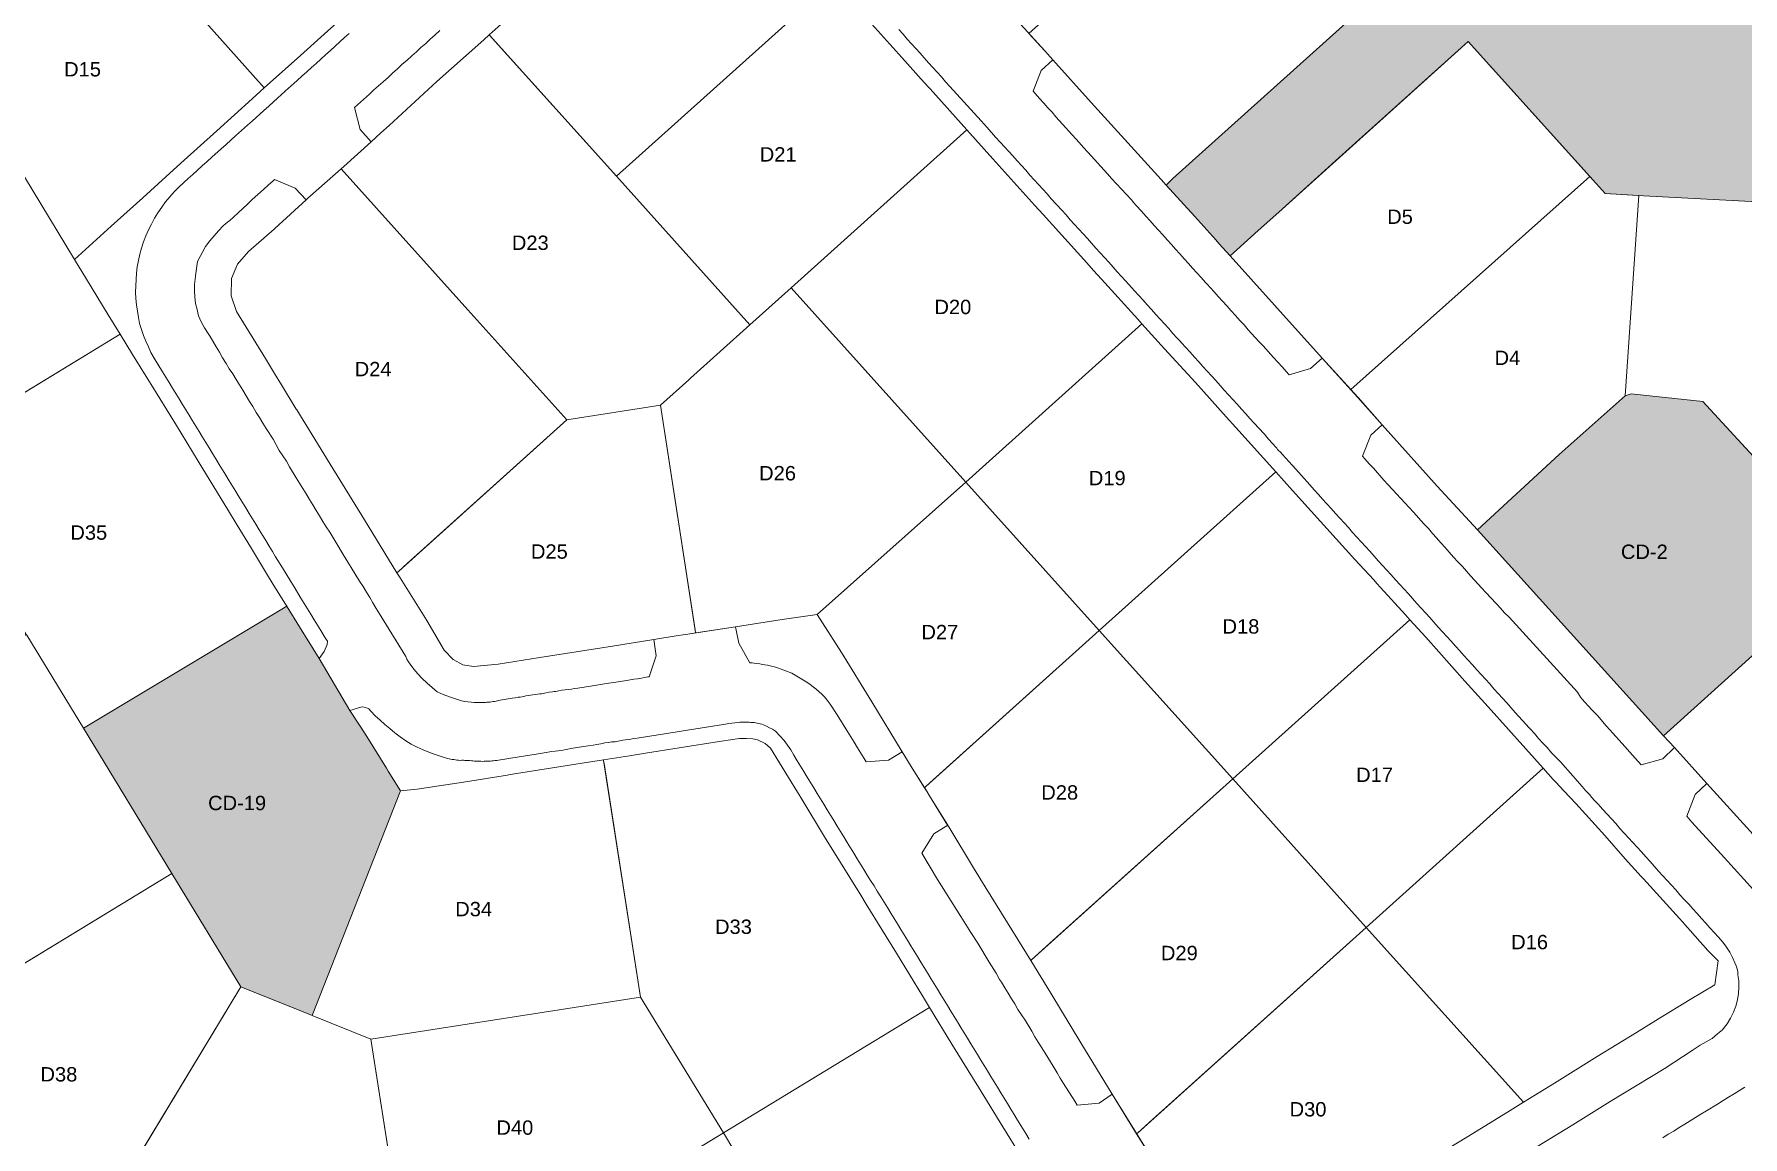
# Model space of a CAD drawing. Header units: metres. Extents: x 662613 to 666742, y 2728069 to 2732733.
# Drawn here: x 663138.2 to 663352.1, y 2729258.3 to 2729396.4 of the extents above; entities that cross this region are included whole.
import ezdxf
from ezdxf.enums import TextEntityAlignment as Align

# ---------------------------------------------------------------- set-up
doc = ezdxf.new("R2010")
doc.units = ezdxf.units.M
doc.header["$MEASUREMENT"] = 0
for name, color, linetype, lineweight in [('DQ_PLOT_ID', 252, 'Continuous', 18), ('Xref_DQ_MasterPlan_2024$0$DQ_PLOTS', 252, 'Continuous', 15), ('Xref_DQ_MasterPlan_2024$0$DQ_ROADS', 8, 'Continuous', 13)]:
    doc.layers.add(name, color=color, linetype=linetype, lineweight=lineweight)
doc.layers.add('Open area$0$INTENSIVE LANDSCAPING AND PLAZAS', color=7, linetype='Continuous', true_color=0xecf9e2)
doc.layers.add('Open area$0$PUBLIC PARKING', color=254, linetype='Continuous')
doc.styles.add('DQ_Plot_ID', font='arial.ttf')

# ---------------------------------------------------------------- blocks, each defined once
blk = doc.blocks.new('Xref_DQ_MasterPlan_2024$0$DQ_Roads_')
at = {"layer": 'Xref_DQ_MasterPlan_2024$0$DQ_ROADS'}
for points in [[(663262.7799, 2729258.0467), (663262.3624, 2729258.7357), (663261.3257, 2729260.4362), (663260.9079, 2729261.1206), (663260.4916, 2729261.8032), (663260.0748, 2729262.4871), (663259.6622, 2729263.1638), (663259.2397, 2729263.8495), (663258.8201, 2729264.5315), (663258.403, 2729265.2125), (663257.9861, 2729265.894), (663257.5695, 2729266.5747), (663257.149, 2729267.2571), (663256.7304, 2729267.9401), (663256.3137, 2729268.6212), (663255.8967, 2729269.3004), (663255.4725, 2729269.9844), (663255.0574, 2729270.6669), (663254.6406, 2729271.3495), (663254.2235, 2729272.0318), (663253.8047, 2729272.7137), (663253.3865, 2729273.395), (663252.9679, 2729274.0775), (663252.5493, 2729274.7601), (663252.1339, 2729275.4419), (663251.7158, 2729276.1239), (663251.2986, 2729276.805), (663250.8796, 2729277.4863), (663250.4599, 2729278.1687), (663250.0424, 2729278.8504), (663249.6239, 2729279.5328), (663249.2055, 2729280.2143), (663248.7871, 2729280.8962), (663248.3666, 2729281.5784), (663247.951, 2729282.2594), (663247.5331, 2729282.9408), (663247.1151, 2729283.6213), (663246.6952, 2729284.3032), (663246.2777, 2729284.985), (663245.8588, 2729285.6664), (663245.4399, 2729286.3485), (663245.0212, 2729287.0293), (663244.6026, 2729287.7106), (663244.1829, 2729288.3926), (663243.7628, 2729289.0755), (663243.3487, 2729289.7549), (663242.9279, 2729290.4365), (663242.5087, 2729291.1191), (663242.0906, 2729291.8003), (663241.6724, 2729292.4814), (663241.2544, 2729293.1624), (663240.8317, 2729293.8449), (663240.4152, 2729294.5272), (663239.9986, 2729295.2097), (663239.5817, 2729295.8911), (663239.1637, 2729296.5722), (663238.7474, 2729297.2543), (663238.3311, 2729297.9318), (663237.9096, 2729298.6173), (663237.4926, 2729299.2974), (663237.0735, 2729299.9799), (663236.6571, 2729300.6608), (663236.2392, 2729301.3429), (663235.8222, 2729302.0254), (663235.4041, 2729302.7061), (663234.9865, 2729303.3877), (663234.5694, 2729304.0721), (663234.1532, 2729304.7541), (663233.7342, 2729305.438), (663233.322, 2729306.1185), (663232.9157, 2729306.7862), (663232.5287, 2729307.4), (663232.0988, 2729307.9723), (663230.9934, 2729309.1424), (663230.6343, 2729309.3686), (663230.2604, 2729309.5694), (663229.8818, 2729309.7557), (663229.4912, 2729309.9153), (663229.305, 2729309.9911), (663229.1139, 2729310.0538), (663228.9191, 2729310.1034), (663228.7212, 2729310.1394), (663228.5265, 2729310.1826), (663228.3292, 2729310.2121), (663228.1303, 2729310.228), (663227.9308, 2729310.23), (663227.7326, 2729310.2565), (663227.5331, 2729310.2691), (663227.3332, 2729310.268), (663227.1338, 2729310.253), (663226.9345, 2729310.265), (663226.7349, 2729310.263), (663226.536, 2729310.2473), (663226.3386, 2729310.2178), (663225.9415, 2729310.1833), (663225.5478, 2729310.1212), (663225.1504, 2729310.0729), (663224.7572, 2729309.9972), (663223.9667, 2729309.876), (663223.1763, 2729309.7553), (663222.3857, 2729309.6297), (663221.5961, 2729309.5042), (663220.805, 2729309.3842), (663220.0112, 2729309.2587), (663219.221, 2729309.1331), (663218.4306, 2729309.0087), (663217.6402, 2729308.8859), (663216.8494, 2729308.7624), (663216.0591, 2729308.6394), (663215.2694, 2729308.5159), (663214.4786, 2729308.3842), (663213.6931, 2729308.2588), (663213.286, 2729308.2164), (663212.8828, 2729308.1457), (663211.8991, 2729307.993), (663210.9202, 2729307.8122), (663210.7191, 2729307.8071), (663210.5188, 2729307.7881), (663210.3204, 2729307.7553), (663210.1247, 2729307.7087), (663209.6298, 2729307.6543), (663209.1399, 2729307.5655), (663208.6489, 2729307.4835), (663208.1647, 2729307.3675), (663207.5657, 2729307.3095), (663206.9722, 2729307.2099), (663206.1781, 2729307.1037), (663205.3906, 2729306.956), (663204.9974, 2729306.8648), (663204.5989, 2729306.8008), (663204.2068, 2729306.7281), (663203.8105, 2729306.6828), (663203.4123, 2729306.6422), (663203.0178, 2729306.574), (663202.0343, 2729306.4315), (663201.0552, 2729306.2615), (663200.2649, 2729306.1366), (663199.4744, 2729306.0108), (663198.6845, 2729305.8839), (663197.8923, 2729305.766), (663197.1048, 2729305.635), (663196.3131, 2729305.5167), (663196.1184, 2729305.4733), (663195.9212, 2729305.4436), (663195.7223, 2729305.4275), (663195.5228, 2729305.4253), (663195.3256, 2729305.3961), (663195.1269, 2729305.3807), (663194.9275, 2729305.3791), (663194.7285, 2729305.3914), (663194.5299, 2729305.3662), (663194.3299, 2729305.3548), (663194.1297, 2729305.3573), (663193.9301, 2729305.3737), (663193.7305, 2729305.3598), (663193.5305, 2729305.3598), (663193.3309, 2729305.3736), (663193.1327, 2729305.4013), (663192.9343, 2729305.4338), (663192.734, 2729305.4525), (663192.5329, 2729305.4572), (663192.332, 2729305.448), (663192.1326, 2729305.4769), (663191.9317, 2729305.4919), (663191.7302, 2729305.4931), (663191.5292, 2729305.4802), (663191.3289, 2729305.4847), (663191.1295, 2729305.503), (663190.9318, 2729305.5351), (663190.7368, 2729305.5809), (663190.5361, 2729305.5978), (663190.337, 2729305.6287), (663190.1406, 2729305.6731), (663189.9477, 2729305.731), (663189.1681, 2729305.9558), (663188.39, 2729306.2177), (663187.6277, 2729306.4852), (663186.8783, 2729306.7878), (663186.137, 2729307.118), (663185.4167, 2729307.4984), (663184.7092, 2729307.9278), (663184.0326, 2729308.4181), (663183.3709, 2729308.9324), (663182.7334, 2729309.4497), (663182.1157, 2729309.9813), (663181.4972, 2729310.5099), (663180.9023, 2729311.0524), (663180.3342, 2729311.6574), (663180.078, 2729311.9247), (663179.938, 2729312.0168), (663179.3544, 2729312.1788), (663179.1133, 2729312.1348), (663177.7245, 2729311.7279), (663173.8736, 2729318.254), (663174.5043, 2729319.0899), (663174.8939, 2729319.9668), (663174.9071, 2729320.4225), (663174.7003, 2729320.6991), (663174.4987, 2729321.0417), (663174.0833, 2729321.7253), (663173.6607, 2729322.4092), (663173.2418, 2729323.0916), (663172.827, 2729323.7724), (663172.4152, 2729324.4503), (663171.9991, 2729325.1395), (663171.5714, 2729325.8042), (663171.1535, 2729326.5011), (663170.7528, 2729327.1919), (663170.323, 2729327.8651), (663169.2936, 2729329.57), (663168.4209, 2729330.9552), (663168.0148, 2729331.6223), (663167.6149, 2729332.3146), (663167.1904, 2729332.9933), (663166.7729, 2729333.6765), (663166.3571, 2729334.3596), (663165.9395, 2729335.0416), (663165.5212, 2729335.7239), (663165.1039, 2729336.4068), (663164.6872, 2729337.0895), (663164.2699, 2729337.7727), (663163.853, 2729338.4553), (663163.4359, 2729339.1376), (663163.0219, 2729339.8156), (663162.5994, 2729340.5043), (663162.1746, 2729341.1828), (663161.7598, 2729341.8654), (663161.347, 2729342.55), (663160.9294, 2729343.23), (663160.5161, 2729343.9167), (663160.0941, 2729344.5965), (663159.6797, 2729345.2791), (663159.2585, 2729345.9634), (663158.8401, 2729346.6441), (663158.4262, 2729347.3267), (663158.0105, 2729348.0095), (663157.5904, 2729348.6921), (663157.1723, 2729349.3736), (663156.7546, 2729350.0571), (663156.3363, 2729350.7394), (663155.9204, 2729351.4194), (663155.5056, 2729352.1046), (663155.0858, 2729352.7832), (663154.667, 2729353.4669), (663154.2433, 2729354.1477), (663153.2031, 2729355.8554), (663152.8073, 2729356.5758), (663152.5096, 2729357.2543), (663152.1909, 2729357.9646), (663151.869, 2729358.6924), (663151.6109, 2729359.4352), (663151.3924, 2729360.1817), (663151.2359, 2729360.9467), (663151.1156, 2729361.7214), (663151.019, 2729362.5079), (663150.9415, 2729363.2995), (663150.8974, 2729364.0948), (663150.9061, 2729364.8906), (663150.945, 2729365.6915), (663151.0014, 2729366.4906), (663151.098, 2729367.2854), (663151.2453, 2729368.0768), (663151.4277, 2729368.8654), (663151.6413, 2729369.6428), (663151.8996, 2729370.412), (663152.1862, 2729371.1732), (663152.5023, 2729371.9169), (663152.8676, 2729372.6487), (663153.2629, 2729373.3701), (663153.6953, 2729374.0645), (663154.1616, 2729374.751), (663154.649, 2729375.4077), (663155.1707, 2729376.0504), (663155.7283, 2729376.666), (663156.3193, 2729377.2646), (663156.9008, 2729377.8168), (663157.4753, 2729378.3383), (663158.0602, 2729378.8647), (663158.6521, 2729379.3957), (663159.247, 2729379.9302), (663159.8412, 2729380.4663), (663160.4375, 2729381.0047), (663161.6242, 2729382.0708), (663162.2206, 2729382.6068), (663162.8153, 2729383.1422), (663163.4137, 2729383.6811), (663164.8829, 2729385.0095), (663165.4824, 2729385.5439), (663166.9469, 2729386.8794), (663167.5581, 2729387.426), (663168.1589, 2729387.9519), (663169.6311, 2729389.2865), (663171.1102, 2729390.6186), (663171.7103, 2729391.1476), (663172.3141, 2729391.704), (663172.9006, 2729392.231), (663173.4976, 2729392.7696), (663174.0907, 2729393.3047), (663174.6854, 2729393.8433), (663175.2775, 2729394.3802), (663175.8696, 2729394.9168), (663176.4629, 2729395.453), (663177.0559, 2729395.988), (663177.6494, 2729396.5241)], [(663258.6355, 2729401.056), (663264.725, 2729394.3319), (663265.7428, 2729393.2044), (663264.2754, 2729391.8817), (663263.2677, 2729389.2739), (663263.5325, 2729388.9819), (663264.0811, 2729388.3776), (663264.5944, 2729387.7845), (663265.1321, 2729387.2071), (663265.6334, 2729386.643), (663266.1327, 2729386.07), (663267.3669, 2729384.705), (663267.7559, 2729384.2646), (663269.0345, 2729382.8514), (663269.5747, 2729382.2489), (663270.1322, 2729381.6571), (663272.5743, 2729378.9368), (663273.1009, 2729378.3436), (663275.5792, 2729375.6573), (663275.8637, 2729375.3081), (663276.1695, 2729374.9775), (663276.8304, 2729374.2508), (663277.3699, 2729373.6496), (663277.9041, 2729373.0564), (663278.4391, 2729372.4629), (663278.9743, 2729371.8688), (663279.5099, 2729371.2754), (663280.0407, 2729370.681), (663280.5751, 2729370.0876), (663281.107, 2729369.4924), (663281.6425, 2729368.9031), (663282.1782, 2729368.3073), (663282.7133, 2729367.7146), (663283.2458, 2729367.1208), (663283.7821, 2729366.5286), (663284.3162, 2729365.9357), (663284.8503, 2729365.3423), (663285.0331, 2729365.147), (663285.9499, 2729364.1677), (663286.4446, 2729363.5498), (663286.9944, 2729362.9967), (663287.5573, 2729362.3599), (663288.0484, 2729361.7614), (663288.6007, 2729361.2051), (663289.1722, 2729360.5794), (663289.7063, 2729360.0126), (663290.209, 2729359.394), (663291.5117, 2729357.9457), (663292.062, 2729357.3739), (663293.3485, 2729355.9109), (663293.905, 2729355.349), (663294.4445, 2729354.752), (663294.9488, 2729354.1576), (663295.3146, 2729353.7691), (663297.9886, 2729354.5729), (663299.4498, 2729355.8624), (663303.9464, 2729350.9096), (663306.9913, 2729347.5058), (663305.5405, 2729346.1917), (663304.5102, 2729343.5781), (663304.819, 2729343.2267), (663305.3606, 2729342.6336), (663305.8695, 2729342.0669), (663307.2024, 2729340.5878), (663307.7268, 2729340.0023), (663308.2266, 2729339.4479), (663308.7559, 2729338.8747), (663309.3004, 2729338.2921), (663309.8151, 2729337.7481), (663310.3636, 2729337.1531), (663310.8849, 2729336.5785), (663312.2036, 2729335.1049), (663312.7554, 2729334.4938), (663313.288, 2729333.8987), (663313.7835, 2729333.3422), (663314.3191, 2729332.7311), (663314.8431, 2729332.1256), (663315.3778, 2729331.5342), (663315.9219, 2729330.9373), (663316.4616, 2729330.348), (663317.0139, 2729329.7483), (663317.5295, 2729329.1553), (663318.0734, 2729328.5563), (663319.4196, 2729327.0994), (663319.9585, 2729326.5159), (663321.256, 2729325.1239), (663321.3504, 2729325.0227), (663321.8079, 2729324.5333), (663322.2887, 2729323.9689), (663322.8591, 2729323.3915), (663331.4305, 2729313.9994), (663331.8088, 2729313.3801), (663332.3136, 2729312.8123), (663332.8517, 2729312.2174), (663333.1997, 2729311.8491), (663333.3935, 2729311.6441), (663333.9588, 2729311.0459), (663334.9869, 2729309.8396), (663335.5092, 2729309.264), (663335.7963, 2729308.9372), (663337.0166, 2729307.5878), (663338.3047, 2729306.1364), (663339.4177, 2729304.9096), (663342.1297, 2729305.6554), (663343.558, 2729307.0677), (663347.6172, 2729302.5951), (663346.1592, 2729301.1913), (663345.1311, 2729298.4802), (663345.7664, 2729297.7509), (663349.8214, 2729293.2751), (663354.669, 2729287.9262)], [(663325.5178, 2729256.5952), (663330.8667, 2729259.8198), (663335.5224, 2729262.7476), (663342.2759, 2729266.8368), (663345.7913, 2729269.1291), (663346.8048, 2729269.8167), (663347.5343, 2729270.2178), (663348.3089, 2729270.6438), (663348.96, 2729271.217), (663349.1854, 2729271.4154), (663349.4057, 2729271.5904), (663349.5259, 2729271.698), (663350.1544, 2729272.4711), (663350.5882, 2729273.1884), (663350.9522, 2729273.9301), (663351.2366, 2729274.7004), (663351.4591, 2729275.487), (663351.595, 2729276.2786), (663351.6486, 2729277.0689), (663351.6131, 2729277.8568), (663351.5173, 2729278.6259), (663351.4858, 2729279.0063), (663351.4278, 2729279.3835), (663351.296, 2729279.7485), (663351.1395, 2729280.1037), (663350.8485, 2729280.7961), (663350.4967, 2729281.4576), (663350.0752, 2729282.0901), (663349.6086, 2729282.7069), (663349.0855, 2729283.3191), (663348.5493, 2729283.9139), (663348.0193, 2729284.5047), (663347.4819, 2729285.0922), (663346.9487, 2729285.6863), (663346.4107, 2729286.2803), (663345.8728, 2729286.8846), (663345.3522, 2729287.461), (663344.8023, 2729288.0666), (663344.2598, 2729288.6437), (663343.7243, 2729289.2487), (663343.1842, 2729289.844), (663342.6594, 2729290.44), (663342.1169, 2729291.0343), (663341.5798, 2729291.6138), (663341.0487, 2729292.2191), (663340.5102, 2729292.8051), (663339.9766, 2729293.4091), (663339.438, 2729294.0038), (663338.9074, 2729294.5911), (663338.369, 2729295.1835), (663337.8269, 2729295.7822), (663337.2849, 2729296.3738), (663336.7484, 2729296.9623), (663336.2148, 2729297.5545), (663335.6813, 2729298.1466), (663335.1229, 2729298.7628), (663334.606, 2729299.3349), (663334.2602, 2729299.7125), (663334.0593, 2729299.932), (663333.5201, 2729300.504), (663333.0357, 2729301.0779), (663333.007, 2729301.112), (663332.449, 2729301.7129), (663332.0279, 2729302.191), (663331.0886, 2729303.2574), (663330.8823, 2729303.4916), (663330.8569, 2729303.5205), (663329.2842, 2729305.306), (663328.7303, 2729305.8687), (663328.2788, 2729306.3376), (663328.1829, 2729306.4372), (663327.6469, 2729307.0703), (663327.1001, 2729307.6336), (663326.5676, 2729308.2347), (663326.0471, 2729308.8222), (663325.5086, 2729309.4199), (663325.3828, 2729309.5572), (663324.9614, 2729310.0171), (663323.6395, 2729311.491), (663323.0959, 2729312.0868), (663322.5715, 2729312.6645), (663322.0376, 2729313.2511), (663321.4918, 2729313.8544), (663320.9735, 2729314.446), (663320.4351, 2729315.0454), (663319.8972, 2729315.64), (663319.3566, 2729316.2382), (663318.8186, 2729316.8293), (663318.2803, 2729317.426), (663317.7486, 2729318.0166), (663317.2166, 2729318.607), (663316.6794, 2729319.2068), (663316.1401, 2729319.7983), (663315.6034, 2729320.3921), (663315.0664, 2729320.9855), (663314.5337, 2729321.5773), (663314.0016, 2729322.1681), (663313.4622, 2729322.7644), (663312.928, 2729323.3571), (663312.3917, 2729323.9542), (663311.8565, 2729324.5472), (663311.3188, 2729325.1425), (663310.7854, 2729325.7337), (663310.2505, 2729326.3263), (663309.7117, 2729326.9208), (663309.1741, 2729327.5118), (663308.636, 2729328.1043), (663308.1015, 2729328.6962), (663307.5632, 2729329.2899), (663307.029, 2729329.8811), (663306.4925, 2729330.4758), (663305.9553, 2729331.0693), (663305.4196, 2729331.6621), (663304.8868, 2729332.2531), (663304.3476, 2729332.8476), (663303.8142, 2729333.4387), (663303.2776, 2729334.0339), (663302.7419, 2729334.6259), (663302.2051, 2729335.219), (663301.6704, 2729335.8131), (663301.1338, 2729336.4073), (663300.5966, 2729336.9992), (663300.0584, 2729337.592), (663299.5205, 2729338.1848), (663298.9877, 2729338.7745), (663298.4535, 2729339.3663), (663297.9346, 2729339.976), (663296.8633, 2729341.1532), (663295.775, 2729342.3522), (663295.2385, 2729342.9492), (663294.9593, 2729343.2732), (663294.4237, 2729343.8598), (663294.3089, 2729343.9801), (663293.8842, 2729344.4251), (663293.7704, 2729344.5602), (663293.5837, 2729344.7817), (663293.358, 2729345.0495), (663293.1652, 2729345.2509), (663292.8265, 2729345.6389), (663292.4929, 2729346.0056), (663292.2749, 2729346.268), (663292.1488, 2729346.4026), (663290.9435, 2729347.6893), (663290.4194, 2729348.2914), (663289.887, 2729348.8854), (663289.351, 2729349.4774), (663288.8144, 2729350.0701), (663288.2787, 2729350.663), (663287.7458, 2729351.2559), (663287.2084, 2729351.8508), (663286.6701, 2729352.4428), (663286.1336, 2729353.0332), (663285.602, 2729353.6285), (663285.0646, 2729354.2157), (663284.5326, 2729354.8102), (663283.9989, 2729355.4017), (663283.4594, 2729355.9871), (663282.9278, 2729356.5869), (663282.3891, 2729357.174), (663281.857, 2729357.7704), (663281.67, 2729357.9761), (663281.3212, 2729358.3596), (663280.7801, 2729358.9564), (663280.2443, 2729359.5477), (663279.7105, 2729360.1471), (663279.1713, 2729360.7362), (663278.6418, 2729361.3303), (663278.1052, 2729361.9262), (663277.5657, 2729362.5158), (663277.0288, 2729363.1078), (663276.4923, 2729363.6996), (663275.9562, 2729364.2957), (663274.8843, 2729365.4779), (663274.3505, 2729366.0715), (663273.8129, 2729366.667), (663273.2771, 2729367.2591), (663272.7433, 2729367.8519), (663272.2049, 2729368.4492), (663271.6707, 2729369.0406), (663271.1375, 2729369.6308), (663270.5969, 2729370.2291), (663270.0622, 2729370.8206), (663269.5256, 2729371.4127), (663268.9935, 2729372.0046), (663268.4563, 2729372.5979), (663267.9223, 2729373.191), (663267.39, 2729373.7783), (663266.8537, 2729374.3715), (663266.19, 2729375.1073), (663265.546, 2729375.8174), (663265.0122, 2729376.4097), (663264.478, 2729376.9996), (663263.9429, 2729377.593), (663263.4079, 2729378.1871), (663262.8737, 2729378.7798), (663262.34, 2729379.3735), (663261.8069, 2729379.9659), (663261.2725, 2729380.5605), (663260.7136, 2729381.1858), (663260.2162, 2729381.7468), (663259.6698, 2729382.3265), (663259.1744, 2729382.8745), (663258.5752, 2729383.5185), (663257.5009, 2729384.7326), (663256.7524, 2729385.5719), (663252.8489, 2729389.8737), (663252.314, 2729390.4685), (663251.7797, 2729391.063), (663251.2454, 2729391.6568), (663250.711, 2729392.2501), (663250.1787, 2729392.8446), (663249.6454, 2729393.4406), (663249.1129, 2729394.0328), (663248.5777, 2729394.6261), (663248.046, 2729395.2213), (663247.5133, 2729395.8141), (663246.9784, 2729396.4078), (663246.4446, 2729397.0014)], [(663188.9725, 2729396.8943), (663188.4014, 2729396.3264), (663187.7765, 2729395.8112), (663187.2297, 2729395.2715), (663186.6206, 2729394.7589), (663186.0769, 2729394.2279), (663185.4775, 2729393.7014), (663184.8705, 2729393.136), (663184.2732, 2729392.6553), (663183.6773, 2729392.0789), (663183.0706, 2729391.5593), (663182.5063, 2729391.0119), (663181.9031, 2729390.4708), (663180.7364, 2729389.4509), (663180.1674, 2729388.9093), (663178.2832, 2729387.2195), (663179.0262, 2729384.49), (663180.3728, 2729382.9411), (663176.9749, 2729379.8601), (663172.468, 2729375.89), (663172.2373, 2729375.6782), (663170.8814, 2729377.1469), (663168.2938, 2729378.2248), (663168.1005, 2729378.0558), (663167.4989, 2729377.5303), (663166.9227, 2729376.9767), (663165.4844, 2729375.6969), (663164.9017, 2729375.1381), (663163.7328, 2729374.0668), (663162.6561, 2729373.0533), (663162.5614, 2729372.9959), (663162.1746, 2729372.7107), (663161.8186, 2729372.3842), (663161.2592, 2729371.7799), (663160.7236, 2729371.1812), (663160.1965, 2729370.5353), (663159.6375, 2729369.8237), (663158.662, 2729367.9485), (663158.4075, 2729366.1636), (663158.3938, 2729366.0673), (663158.2545, 2729365.0901), (663158.2659, 2729364.2964), (663158.3119, 2729363.5041), (663158.4095, 2729362.7079), (663158.5891, 2729361.9328), (663158.6668, 2729361.535), (663158.7719, 2729361.1436), (663158.9149, 2729360.7653), (663159.0839, 2729360.398), (663159.531, 2729359.6542), (663159.9851, 2729358.9476), (663160.2469, 2729358.5761), (663160.9658, 2729357.2806), (663161.3805, 2729356.592), (663161.7781, 2729355.883), (663162.2319, 2729355.1875), (663162.6142, 2729354.5242), (663163.0634, 2729353.8639), (663163.47, 2729353.173), (663163.9061, 2729352.5021), (663164.3017, 2729351.8202), (663164.7203, 2729351.1204), (663165.1339, 2729350.4362), (663165.5628, 2729349.7748), (663165.9694, 2729349.0628), (663166.3897, 2729348.4185), (663166.8205, 2729347.714), (663167.2472, 2729347.0487), (663168.1277, 2729345.6835), (663168.4984, 2729344.9973), (663168.8882, 2729344.2913), (663169.3362, 2729343.6194), (663169.766, 2729342.9424), (663170.151, 2729342.2322), (663170.9979, 2729340.8798), (663171.4189, 2729340.2071), (663171.847, 2729339.5278), (663172.2611, 2729338.8492), (663172.6855, 2729338.148), (663173.095, 2729337.4832), (663173.4953, 2729336.7855), (663173.9208, 2729336.0889), (663174.3383, 2729335.407), (663174.7688, 2729334.7276), (663175.201, 2729334.0657), (663176.232, 2729332.3663), (663176.6504, 2729331.6718), (663177.4804, 2729330.2826), (663177.8896, 2729329.6232), (663178.9447, 2729327.9276), (663179.3683, 2729327.2322), (663179.7845, 2729326.5484), (663180.2072, 2729325.8853), (663180.6066, 2729325.2061), (663181.0286, 2729324.5073), (663181.4309, 2729323.8179), (663184.7191, 2729318.4868), (663184.8457, 2729318.1516), (663185.0523, 2729317.8293), (663185.2794, 2729317.5212), (663185.741, 2729316.8938), (663186.2196, 2729316.3091), (663186.7187, 2729315.7712), (663187.3798, 2729315.1361), (663188.0147, 2729314.6136), (663188.6644, 2729314.079), (663189.4, 2729313.7325), (663190.1752, 2729313.4156), (663190.9372, 2729313.1636), (663191.7132, 2729312.938), (663192.1046, 2729312.8681), (663192.4982, 2729312.8053), (663192.896, 2729312.7735), (663193.2939, 2729312.7417), (663194.0952, 2729312.7326), (663194.2922, 2729312.7198), (663194.4896, 2729312.7207), (663194.6864, 2729312.7352), (663194.8818, 2729312.7635), (663195.0768, 2729312.7656), (663195.2712, 2729312.7812), (663195.4644, 2729312.8085), (663195.6551, 2729312.8493), (663195.8371, 2729312.8637), (663196.0177, 2729312.8908), (663196.196, 2729312.9303), (663196.3035, 2729312.9621), (663197.0395, 2729313.087), (663198.0229, 2729313.257), (663198.4146, 2729313.3147), (663198.8037, 2729313.3775), (663199.0438, 2729313.4026), (663199.2816, 2729313.4444), (663199.5197, 2729313.4887), (663199.7541, 2729313.5494), (663200.6314, 2729313.6806), (663201.5083, 2729313.8108), (663201.7068, 2729313.8293), (663201.9036, 2729313.8616), (663202.1006, 2729313.8964), (663202.2948, 2729313.9448), (663202.691, 2729314.0029), (663203.0854, 2729314.0651), (663203.2861, 2729314.0836), (663203.485, 2729314.1161), (663203.6842, 2729314.1507), (663203.8806, 2729314.199), (663204.2774, 2729314.2564), (663204.6729, 2729314.3186), (663205.0662, 2729314.3509), (663205.4563, 2729314.4105), (663205.8566, 2729314.4561), (663206.2529, 2729314.5289), (663207.045, 2729314.6557), (663207.8306, 2729314.7644), (663209.8542, 2729315.0898), (663211.3151, 2729315.3221), (663212.6034, 2729315.5277), (663213.2584, 2729315.6333), (663213.747, 2729315.6989), (663214.2335, 2729315.7782), (663214.628, 2729315.8615), (663215.0273, 2729315.9172), (663215.1758, 2729315.9426), (663216.0826, 2729318.5775), (663215.7814, 2729320.6205), (663218.5662, 2729321.0734), (663219.7098, 2729321.2493), (663220.028, 2729321.2982), (663226.0094, 2729322.2182), (663226.4124, 2729320.1739), (663227.8143, 2729317.6977), (663227.8345, 2729317.6969), (663228.0837, 2729317.6779), (663228.5776, 2729317.6198), (663229.0707, 2729317.5551), (663229.3718, 2729317.5014), (663229.6724, 2729317.4447), (663230.0316, 2729317.3882), (663230.5136, 2729317.2867), (663230.896, 2729317.1898), (663231.2707, 2729317.0665), (663232.1754, 2729316.7421), (663233.0704, 2729316.3919), (663233.9062, 2729315.9065), (663234.7284, 2729315.3985), (663235.0463, 2729315.1937), (663235.3493, 2729314.9673), (663236.0912, 2729314.379), (663236.8152, 2729313.7688), (663237.0956, 2729313.4773), (663237.355, 2729313.167), (663237.8501, 2729312.5011), (663238.7502, 2729311.1616), (663240.013, 2729309.1111), (663240.8559, 2729307.735), (663241.2693, 2729307.0639), (663241.6936, 2729306.3813), (663242.1071, 2729305.6985), (663242.364, 2729305.2888), (663245.1518, 2729305.5004), (663246.8899, 2729306.546), (663248.3489, 2729304.1609), (663249.9914, 2729301.5181), (663250.2952, 2729301.0294), (663252.5719, 2729297.3662), (663250.8214, 2729296.2869), (663249.3561, 2729293.8737), (663251.3083, 2729290.5406), (663254.2372, 2729285.9221), (663254.6549, 2729285.2649), (663255.4861, 2729283.9072), (663256.3354, 2729282.5665), (663257.766, 2729280.1986), (663258.6549, 2729278.8259), (663259.0791, 2729278.0289), (663259.2911, 2729277.6907), (663259.7186, 2729276.9985), (663260.1376, 2729276.3271), (663260.5619, 2729275.6284), (663260.9805, 2729274.9835), (663261.3738, 2729274.2919), (663262.2766, 2729272.9251), (663263.0885, 2729271.5541), (663263.4978, 2729270.8642), (663263.9152, 2729270.1955), (663264.35, 2729269.4893), (663264.7638, 2729268.7922), (663265.7726, 2729267.1584), (663266.2789, 2729266.3383), (663266.6731, 2729265.6852), (663267.0917, 2729265.0008), (663268.4843, 2729262.778), (663268.7866, 2729262.3055), (663271.5549, 2729262.55), (663273.1577, 2729263.6641), (663278.2029, 2729255.5256)], [(663352.3906, 2729264.5427), (663351.7184, 2729264.1329), (663351.0256, 2729263.713), (663350.3412, 2729263.2934), (663349.6709, 2729262.8833), (663348.9446, 2729262.4273), (663347.5647, 2729261.5879), (663346.8934, 2729261.157), (663346.2166, 2729260.7412), (663345.5318, 2729260.3182), (663344.8568, 2729259.9001), (663344.1624, 2729259.4772), (663343.4808, 2729259.0572), (663342.7927, 2729258.6448), (663342.1097, 2729258.2233)]]:
    blk.add_lwpolyline(points, dxfattribs=at)
blk = doc.blocks.new('Xref_DQ_MasterPlan_2024')
at = {"layer": 'Xref_DQ_MasterPlan_2024$0$DQ_PLOTS'}
for points in [[(663137.94, 2729376.98), (663143.26, 2729368.22), (663144.75, 2729365.74), (663147.47, 2729361.28), (663148.94, 2729358.86), (663124.18, 2729343.76)], [(663373.02, 2729374.42), (663339.7, 2729376.19), (663334.9, 2729376.45), (663333.39, 2729378.13), (663317.75, 2729395.52), (663301.14, 2729380.57), (663294.02, 2729374.15), (663291.44, 2729371.83), (663288.77, 2729369.43), (663287.93, 2729368.67), (663286.54, 2729370.22), (663286.14, 2729370.66), (663283.51, 2729373.57), (663279.93, 2729377.53), (663280.75, 2729378.35), (663288.11, 2729384.96), (663309.75, 2729404.42)], [(663140.21, 2729237.57), (663164.08, 2729277.13), (663171.66, 2729274.07), (663173, 2729273.53), (663180.35, 2729270.56), (663184.64, 2729243.12)]]:
    blk.add_lwpolyline(points, dxfattribs=at)
for points in [[(663167, 2729389.7), (663144.06, 2729415.4), (663162.46, 2729431.93), (663185.59, 2729406.42), (663185.28, 2729406.13), (663180.29, 2729401.67), (663175.72, 2729397.52), (663174.92, 2729396.8), (663171.11, 2729393.37), (663167.04, 2729389.74), (663167, 2729389.7)], [(663262.75, 2729396.51), (663292.68, 2729423.42), (663294.95, 2729420.9), (663309.75, 2729404.42), (663288.11, 2729384.96), (663280.75, 2729378.35), (663279.93, 2729377.53), (663279.3, 2729378.23), (663270.55, 2729387.88), (663265.74, 2729393.2), (663264.72, 2729394.33), (663262.75, 2729396.51)], [(663238.24, 2729403.02), (663211.11, 2729378.62), (663195.55, 2729395.93), (663195.21, 2729396.31), (663195.18, 2729396.33), (663199.69, 2729400.36), (663203.95, 2729404.23), (663204.54, 2729404.77), (663208.94, 2729408.76), (663215.45, 2729414.69), (663216.77, 2729415.95), (663217.2, 2729416.24), (663219.2, 2729417.64), (663221.04, 2729418.09), (663222.34, 2729418.07), (663223.17, 2729418), (663225.1, 2729417.28), (663226.81, 2729415.76), (663229.33, 2729412.95), (663230.1, 2729412.08), (663232.39, 2729409.52), (663238.09, 2729403.19), (663238.24, 2729403.02)], [(663167, 2729389.7), (663165.47, 2729388.34), (663161.05, 2729384.33), (663156.55, 2729380.26), (663154.66, 2729378.55), (663151.78, 2729375.94), (663147.82, 2729372.36), (663146.47, 2729371.14), (663143.26, 2729368.22), (663137.94, 2729376.98), (663135.57, 2729380.88), (663133.74, 2729383.88), (663130.45, 2729389.3), (663131.22, 2729403.85), (663134.99, 2729407.24), (663144.01, 2729415.35), (663144.06, 2729415.4), (663167, 2729389.7)], [(663254.97, 2729384.44), (663232.97, 2729364.66), (663227.82, 2729360.03), (663211.11, 2729378.62), (663238.24, 2729403.02), (663241.56, 2729399.35), (663246.83, 2729393.5), (663249.64, 2729390.37), (663249.83, 2729390.16), (663250.08, 2729389.88), (663250.37, 2729389.56), (663254.97, 2729384.44)], [(663176.64, 2729379.57), (663176.97, 2729379.86), (663180.37, 2729382.94), (663181.6, 2729384.05), (663182.64, 2729385), (663188.63, 2729390.48), (663194.49, 2729395.72), (663195.18, 2729396.33), (663195.21, 2729396.31), (663211.11, 2729378.62), (663227.82, 2729360.03), (663220.38, 2729353.34), (663220.16, 2729353.14), (663216.6, 2729349.94), (663204.9, 2729348.12), (663192.51, 2729361.91), (663176.64, 2729379.57)], [(663332.98, 2729378.59), (663303.03, 2729351.92), (663299.45, 2729355.86), (663297.24, 2729358.3), (663296.07, 2729359.6), (663287.93, 2729368.67), (663288.77, 2729369.43), (663291.44, 2729371.83), (663294.02, 2729374.15), (663309.65, 2729388.22), (663317.75, 2729395.52), (663332.98, 2729378.59)], [(663276.88, 2729360.14), (663254.84, 2729340.33), (663232.97, 2729364.66), (663254.97, 2729384.44), (663258.23, 2729380.82), (663263.49, 2729374.96), (663264.51, 2729373.83), (663269.99, 2729367.78), (663270.84, 2729366.84), (663271.85, 2729365.72), (663276.36, 2729360.71), (663276.88, 2729360.14)], [(663183.61, 2729328.98), (663179.54, 2729335.58), (663175.26, 2729342.58), (663171.06, 2729349.38), (663171.01, 2729349.47), (663169.17, 2729352.5), (663168.29, 2729353.94), (663167.17, 2729355.79), (663163.52, 2729361.68), (663162.85, 2729363.67), (663162.89, 2729365.84), (663163.67, 2729367.6), (663165.03, 2729369.22), (663168.24, 2729372.01), (663168.34, 2729372.1), (663172.24, 2729375.68), (663172.47, 2729375.89), (663176.64, 2729379.57), (663192.51, 2729361.91), (663204.9, 2729348.12), (663183.84, 2729329.19), (663183.61, 2729328.98)], [(663303.03, 2729351.92), (663332.98, 2729378.59), (663333.39, 2729378.13), (663334.9, 2729376.45), (663339.13, 2729376.22), (663337.39, 2729351.12), (663329.14, 2729343.79), (663318.89, 2729334.33), (663313.86, 2729339.83), (663306.99, 2729347.51), (663303.95, 2729350.91), (663303.03, 2729351.92)], [(663337.39, 2729351.12), (663339.13, 2729376.22), (663339.7, 2729376.19), (663373.02, 2729374.42), (663379.16, 2729364.35), (663379.39, 2729363.96), (663354.66, 2729342.16), (663353.91, 2729343.01), (663347.14, 2729350.4), (663338.17, 2729351.37), (663337.39, 2729351.12)], [(663236.22, 2729323.76), (663231.86, 2729323.11), (663226.01, 2729322.22), (663221.02, 2729321.45), (663221.01, 2729321.51), (663220.96, 2729321.82), (663216.6, 2729349.94), (663220.16, 2729353.14), (663220.38, 2729353.34), (663227.82, 2729360.03), (663232.97, 2729364.66), (663254.84, 2729340.33), (663236.22, 2729323.76)], [(663293.65, 2729341.61), (663271.55, 2729321.74), (663254.84, 2729340.33), (663276.88, 2729360.14), (663279.72, 2729357.02), (663283.59, 2729352.78), (663287.45, 2729348.51), (663288.64, 2729347.18), (663288.65, 2729347.17), (663293.65, 2729341.61)], [(663169.84, 2729324.77), (663144.37, 2729309.49), (663137.27, 2729321.15), (663137.2, 2729321.26), (663123.67, 2729343.45), (663148.94, 2729358.86), (663150.5, 2729356.31), (663152.43, 2729353.2), (663152.83, 2729352.55), (663155.87, 2729347.62), (663158.72, 2729342.95), (663159.3, 2729342), (663162.4, 2729336.94), (663163.62, 2729334.94), (663165.29, 2729332.21), (663167.54, 2729328.48), (663168.33, 2729327.17), (663169.67, 2729325.04), (663169.84, 2729324.77)], [(663342.21, 2729308.55), (663318.89, 2729334.33), (663329.14, 2729343.79), (663337.39, 2729351.12), (663338.17, 2729351.37), (663347.14, 2729350.4), (663353.91, 2729343.01), (663354.66, 2729342.16), (663361.06, 2729334.94), (663360.56, 2729325.13), (663342.21, 2729308.55)], [(663221.02, 2729321.45), (663220.03, 2729321.3), (663219.71, 2729321.25), (663218.57, 2729321.07), (663215.78, 2729320.62), (663210.62, 2729319.78), (663201.52, 2729318.35), (663196.29, 2729317.52), (663193.22, 2729317.23), (663191.85, 2729317.45), (663190.65, 2729318.09), (663189.53, 2729319.28), (663187.35, 2729322.99), (663184.01, 2729328.33), (663183.61, 2729328.98), (663183.84, 2729329.19), (663184.91, 2729330.15), (663204.9, 2729348.12), (663216.6, 2729349.94), (663221.01, 2729321.51), (663221.02, 2729321.45)], [(663249.66, 2729302.05), (663248.35, 2729304.16), (663246.89, 2729306.55), (663243.06, 2729312.81), (663239.26, 2729318.97), (663236.22, 2729323.76), (663254.84, 2729340.33), (663271.55, 2729321.74), (663249.84, 2729302.22), (663249.66, 2729302.05)], [(663310.45, 2729323.09), (663288.27, 2729303.15), (663271.55, 2729321.74), (663293.65, 2729341.61), (663295.75, 2729339.27), (663303.57, 2729330.65), (663305.91, 2729328.07), (663306.31, 2729327.62), (663306.75, 2729327.14), (663309.91, 2729323.69), (663310.45, 2729323.09)], [(663184.04, 2729301.65), (663173, 2729273.53), (663171.66, 2729274.07), (663164.08, 2729277.13), (663155.43, 2729291.32), (663144.37, 2729309.49), (663169.84, 2729324.77), (663169.87, 2729324.72), (663171.43, 2729322.18), (663173.87, 2729318.25), (663177.72, 2729311.73), (663178.99, 2729309.77), (663179.84, 2729308.47), (663182.31, 2729304.48), (663182.53, 2729304.13), (663184.04, 2729301.65)], [(663404.5, 2729322.79), (663409.45, 2729314.69), (663408.66, 2729314.19), (663397.92, 2729307.48), (663382.95, 2729298.42), (663364.74, 2729287.19), (663361.01, 2729287.74), (663352.62, 2729297.08), (663347.62, 2729302.6), (663343.56, 2729307.07), (663342.21, 2729308.55), (663360.56, 2729325.13), (663404.5, 2729322.79)], [(663117.21, 2729305.72), (663115.74, 2729308.17), (663137.2, 2729321.26), (663137.27, 2729321.15), (663144.37, 2729309.49), (663155.43, 2729291.32), (663135.64, 2729279.25), (663134.05, 2729278.28), (663128.51, 2729287.28), (663121.4, 2729298.83), (663119.37, 2729302.13), (663117.21, 2729305.72)], [(663262.97, 2729280.42), (663261.36, 2729283.03), (663257.25, 2729289.65), (663255.82, 2729292.01), (663252.7, 2729297.16), (663252.57, 2729297.37), (663250.3, 2729301.03), (663249.99, 2729301.52), (663249.66, 2729302.05), (663249.84, 2729302.22), (663250.32, 2729302.65), (663271.55, 2729321.74), (663288.27, 2729303.15), (663263.08, 2729280.51), (663262.97, 2729280.42)], [(663327.15, 2729304.49), (663304.98, 2729284.56), (663288.27, 2729303.15), (663310.45, 2729323.09), (663312.45, 2729320.91), (663317.34, 2729315.41), (663320.26, 2729312.16), (663322.79, 2729309.35), (663327.15, 2729304.49)], [(663250.28, 2729274.54), (663224.49, 2729258.81), (663214.13, 2729275.81), (663209.59, 2729304.84), (663209.49, 2729305.48), (663209.48, 2729305.54), (663212.72, 2729306.05), (663214.72, 2729306.39), (663218.96, 2729307.03), (663224.24, 2729307.87), (663226.5, 2729308.2), (663227.37, 2729308.23), (663228.17, 2729308.18), (663228.76, 2729308.04), (663229.73, 2729307.58), (663230.37, 2729307.01), (663233.77, 2729301.48), (663234.18, 2729300.81), (663237.29, 2729295.69), (663237.78, 2729294.88), (663241.68, 2729288.59), (663242.37, 2729287.47), (663244.34, 2729284.28), (663246.16, 2729281.33), (663249.41, 2729275.97), (663250.28, 2729274.54)], [(663184.04, 2729301.65), (663186.15, 2729301.85), (663192.49, 2729302.84), (663197.18, 2729303.6), (663198.34, 2729303.79), (663204.66, 2729304.78), (663205.46, 2729304.91), (663209.48, 2729305.54), (663209.49, 2729305.48), (663214.13, 2729275.81), (663180.35, 2729270.56), (663173, 2729273.53), (663184.04, 2729301.65)], [(663324.67, 2729262.66), (663304.98, 2729284.56), (663327.15, 2729304.49), (663328.4, 2729303.09), (663328.7, 2729302.76), (663329.73, 2729301.66), (663331.23, 2729300.06), (663334.85, 2729296.06), (663337.4, 2729293.16), (663339.42, 2729290.94), (663339.68, 2729290.65), (663344.22, 2729285.66), (663344.58, 2729285.26), (663347.76, 2729281.67), (663349.03, 2729280.36), (663348.62, 2729277.37), (663345.53, 2729275.53), (663341.56, 2729273.09), (663338.81, 2729271.4), (663333.91, 2729268.37), (663328.54, 2729265.06), (663324.67, 2729262.66)], [(663276.23, 2729258.71), (663273.16, 2729263.66), (663269.24, 2729270.11), (663265.47, 2729276.33), (663262.97, 2729280.42), (663263.08, 2729280.51), (663265.38, 2729282.57), (663288.27, 2729303.15), (663304.98, 2729284.56), (663276.32, 2729258.8), (663276.23, 2729258.71)], [(663140.21, 2729237.57), (663139.27, 2729238.17), (663137.75, 2729239.37), (663136.88, 2729240.28), (663135.97, 2729241.45), (663135.4, 2729242.22), (663130.03, 2729250.99), (663129.35, 2729252.09), (663125.58, 2729258.22), (663122.08, 2729264.04), (663121.6, 2729264.84), (663121.63, 2729264.86), (663127.51, 2729268.48), (663125, 2729272.72), (663134.05, 2729278.28), (663155.43, 2729291.32), (663164.08, 2729277.13), (663140.4, 2729237.88), (663140.21, 2729237.57)], [(663324.67, 2729262.66), (663323, 2729261.62), (663317.8, 2729258.43), (663316.2, 2729257.44), (663313.21, 2729255.6), (663307.42, 2729252.04), (663301.26, 2729248.22), (663294.44, 2729243.96), (663289.94, 2729241.22), (663286.5, 2729242.1), (663283.14, 2729247.54), (663279.41, 2729253.57), (663278.2, 2729255.53), (663276.23, 2729258.71), (663276.32, 2729258.8), (663277.8, 2729260.12), (663304.98, 2729284.56), (663324.67, 2729262.66)], [(663198.71, 2729243.09), (663195.15, 2729242.55), (663192.6, 2729242.12), (663191.15, 2729241.88), (663188.78, 2729241.55), (663184.99, 2729240.84), (663184.98, 2729240.95), (663180.35, 2729270.56), (663214.13, 2729275.81), (663224.49, 2729258.81), (663200.7, 2729244.3), (663198.71, 2729243.09)], [(663263.39, 2729253.25), (663263.38, 2729253.25), (663237.51, 2729237.47), (663225.79, 2729256.68), (663224.49, 2729258.81), (663250.28, 2729274.54), (663253.08, 2729269.95), (663256.43, 2729264.54), (663257.08, 2729263.48), (663259.14, 2729260.11), (663261.25, 2729256.74), (663262.37, 2729254.95), (663263.39, 2729253.25)], [(663211.82, 2729221.8), (663211.33, 2729222.6), (663208.68, 2729226.88), (663207.67, 2729228.56), (663205.8, 2729231.69), (663202.24, 2729237.38), (663200.17, 2729240.77), (663198.71, 2729243.09), (663224.49, 2729258.81), (663225.79, 2729256.68), (663237.51, 2729237.47), (663214.24, 2729223.28), (663211.82, 2729221.8)]]:
    blk.add_lwpolyline(points, close=True, dxfattribs=at)
blk.add_blockref('Xref_DQ_MasterPlan_2024$0$DQ_Roads_', (0, 0))
blk = doc.blocks.new('Open area')
at = {"layer": 'Open area$0$INTENSIVE LANDSCAPING AND PLAZAS'}
blk.add_hatch(color=256, dxfattribs=at).paths.add_polyline_path([(663327.34, 2729596.9), (663347.64, 2729603.97), (663347.84, 2729603.3), (663348.06, 2729602.53), (663348.29, 2729601.76), (663348.51, 2729600.99), (663348.74, 2729600.23), (663348.96, 2729599.46), (663349.19, 2729598.69), (663349.41, 2729597.92), (663349.64, 2729597.16), (663349.86, 2729596.39), (663350.09, 2729595.62), (663350.31, 2729594.85), (663350.54, 2729594.09), (663350.76, 2729593.32), (663350.99, 2729592.55), (663351.21, 2729591.78), (663351.44, 2729591.02), (663351.66, 2729590.25), (663351.89, 2729589.48), (663352.12, 2729588.71), (663352.34, 2729587.95), (663352.57, 2729587.18), (663352.79, 2729586.41), (663353.01, 2729585.64), (663353.24, 2729584.87), (663353.46, 2729584.11), (663353.53, 2729583.87), (663353.69, 2729583.34), (663353.91, 2729582.57), (663354.14, 2729581.8), (663354.36, 2729581.04), (663354.59, 2729580.27), (663354.81, 2729579.5), (663355.04, 2729578.73), (663355.26, 2729577.97), (663355.49, 2729577.2), (663355.72, 2729576.43), (663355.94, 2729575.66), (663356.16, 2729574.89), (663356.39, 2729574.13), (663356.61, 2729573.36), (663356.84, 2729572.59), (663357.06, 2729571.82), (663357.29, 2729571.06), (663357.52, 2729570.29), (663357.74, 2729569.52), (663357.97, 2729568.75), (663358.19, 2729567.98), (663358.42, 2729567.22), (663358.64, 2729566.45), (663358.87, 2729565.68), (663359.09, 2729564.92), (663359.32, 2729564.15), (663359.54, 2729563.38), (663359.77, 2729562.61), (663359.99, 2729561.85), (663360.22, 2729561.09), (663360.46, 2729560.34), (663360.62, 2729559.9), (663360.72, 2729559.6), (663361, 2729558.86), (663361.3, 2729558.13), (663361.63, 2729557.41), (663361.98, 2729556.71), (663362.35, 2729556.02), (663362.75, 2729555.33), (663363.16, 2729554.64), (663363.56, 2729553.95), (663363.98, 2729553.27), (663364.39, 2729552.58), (663364.81, 2729551.9), (663365.23, 2729551.22), (663365.65, 2729550.54), (663366.06, 2729549.86), (663366.48, 2729549.17), (663366.9, 2729548.49), (663367.32, 2729547.81), (663367.74, 2729547.13), (663368.15, 2729546.45), (663368.57, 2729545.76), (663368.99, 2729545.08), (663369.38, 2729544.45), (663369.41, 2729544.4), (663369.83, 2729543.72), (663370.24, 2729543.04), (663370.67, 2729542.36), (663371.09, 2729541.67), (663371.5, 2729540.99), (663371.92, 2729540.31), (663372.34, 2729539.63), (663372.76, 2729538.95), (663373.18, 2729538.26), (663373.6, 2729537.58), (663374.01, 2729536.9), (663374.43, 2729536.21), (663374.85, 2729535.53), (663375.27, 2729534.85), (663375.68, 2729534.17), (663376.1, 2729533.49), (663376.52, 2729532.8), (663376.94, 2729532.12), (663377.36, 2729531.44), (663377.77, 2729530.76), (663378.19, 2729530.07), (663378.61, 2729529.39), (663379.03, 2729528.71), (663379.44, 2729528.03), (663379.86, 2729527.35), (663380.28, 2729526.66), (663380.69, 2729525.98), (663381.11, 2729525.3), (663381.53, 2729524.62), (663381.95, 2729523.93), (663382.37, 2729523.25), (663382.78, 2729522.57), (663383.2, 2729521.89), (663383.62, 2729521.21), (663384.04, 2729520.53), (663384.46, 2729519.85), (663384.88, 2729519.16), (663385.3, 2729518.48), (663385.71, 2729517.8), (663386.13, 2729517.11), (663386.55, 2729516.43), (663386.97, 2729515.75), (663387.39, 2729515.07), (663387.81, 2729514.39), (663388.11, 2729513.9), (663388.22, 2729513.7), (663388.64, 2729513.02), (663389.06, 2729512.34), (663389.48, 2729511.66), (663389.9, 2729510.97), (663390.31, 2729510.29), (663390.73, 2729509.61), (663391.15, 2729508.93), (663391.57, 2729508.25), (663391.98, 2729507.57), (663392.4, 2729506.88), (663392.82, 2729506.2), (663393.24, 2729505.52), (663393.66, 2729504.84), (663394.08, 2729504.15), (663394.49, 2729503.47), (663394.91, 2729502.79), (663395.33, 2729502.11), (663395.74, 2729501.42), (663396.16, 2729500.74), (663396.58, 2729500.06), (663397, 2729499.38), (663397.42, 2729498.7), (663397.84, 2729498.01), (663398.26, 2729497.33), (663398.67, 2729496.65), (663399.09, 2729495.97), (663399.51, 2729495.29), (663399.93, 2729494.6), (663400.34, 2729493.92), (663400.76, 2729493.24), (663401.18, 2729492.56), (663401.6, 2729491.88), (663402.02, 2729491.19), (663402.44, 2729490.51), (663402.85, 2729489.83), (663403.27, 2729489.15), (663403.69, 2729488.47), (663404.11, 2729487.78), (663404.95, 2729486.42), (663405.36, 2729485.74), (663405.78, 2729485.06), (663406.2, 2729484.38), (663406.62, 2729483.7), (663407.04, 2729483.01), (663407.45, 2729482.33), (663407.87, 2729481.64), (663408.3, 2729480.96), (663408.71, 2729480.28), (663409.13, 2729479.6), (663409.55, 2729478.92), (663409.97, 2729478.24), (663410.39, 2729477.56), (663410.81, 2729476.88), (663411.22, 2729476.19), (663411.37, 2729475.95), (663411.64, 2729475.51), (663412.06, 2729474.83), (663412.48, 2729474.15), (663412.9, 2729473.47), (663413.32, 2729472.78), (663413.74, 2729472.1), (663414.16, 2729471.42), (663414.57, 2729470.74), (663414.99, 2729470.06), (663415.41, 2729469.37), (663415.83, 2729468.69), (663416.24, 2729468.01), (663416.66, 2729467.33), (663417.08, 2729466.65), (663417.5, 2729465.96), (663417.92, 2729465.28), (663418.33, 2729464.6), (663418.75, 2729463.92), (663419.17, 2729463.24), (663419.59, 2729462.55), (663420.01, 2729461.87), (663420.42, 2729461.19), (663420.84, 2729460.51), (663421.26, 2729459.82), (663421.68, 2729459.14), (663422.1, 2729458.46), (663422.51, 2729457.78), (663422.93, 2729457.09), (663423.35, 2729456.41), (663423.76, 2729455.73), (663424.18, 2729455.05), (663424.6, 2729454.36), (663425.02, 2729453.68), (663425.44, 2729453), (663425.86, 2729452.32), (663426.27, 2729451.64), (663426.69, 2729450.95), (663427.11, 2729450.27), (663427.53, 2729449.59), (663427.94, 2729448.91), (663428.36, 2729448.22), (663428.63, 2729447.79), (663428.78, 2729447.54), (663429.2, 2729446.86), (663429.61, 2729446.18), (663430.03, 2729445.49), (663430.45, 2729444.81), (663430.87, 2729444.13), (663431.28, 2729443.44), (663431.7, 2729442.77), (663432.12, 2729442.08), (663432.47, 2729441.51), (663432.54, 2729441.4), (663432.96, 2729440.72), (663433.37, 2729440.03), (663433.79, 2729439.35), (663434.21, 2729438.67), (663434.63, 2729437.99), (663435.04, 2729437.31), (663435.47, 2729436.62), (663435.88, 2729435.94), (663436.29, 2729435.26), (663436.72, 2729434.57), (663437.13, 2729433.89), (663437.55, 2729433.21), (663437.97, 2729432.53), (663438.38, 2729431.85), (663438.8, 2729431.16), (663439.22, 2729430.48), (663439.63, 2729429.8), (663440.05, 2729429.12), (663440.47, 2729428.43), (663440.89, 2729427.75), (663441.31, 2729427.07), (663441.73, 2729426.39), (663442.14, 2729425.7), (663442.56, 2729425.02), (663442.98, 2729424.34), (663443.2, 2729423.98), (663443.39, 2729423.66), (663443.81, 2729422.97), (663444.23, 2729422.29), (663444.65, 2729421.61), (663445.06, 2729420.93), (663445.48, 2729420.25), (663445.9, 2729419.57), (663446.32, 2729418.88), (663446.74, 2729418.2), (663447.16, 2729417.52), (663447.57, 2729416.83), (663447.99, 2729416.15), (663448.41, 2729415.47), (663448.83, 2729414.8), (663449.24, 2729414.11), (663449.67, 2729413.43), (663450.08, 2729412.74), (663450.5, 2729412.06), (663450.91, 2729411.38), (663451.33, 2729410.7), (663451.76, 2729410.02), (663452.18, 2729409.35), (663452.59, 2729408.67), (663453.01, 2729408.02), (663453.44, 2729407.36), (663453.89, 2729406.73), (663454.36, 2729406.1), (663454.6, 2729405.8), (663453.76, 2729405.29), (663453.44, 2729405.37), (663450.89, 2729394.74), (663446.76, 2729377.61), (663442.81, 2729361.16), (663441.47, 2729355.62), (663438.74, 2729344.26), (663437.98, 2729341.1), (663435.23, 2729329.66), (663419.81, 2729321.09), (663415.85, 2729318.73), (663409.45, 2729314.69), (663408.14, 2729316.82), (663404.42, 2729322.93), (663379.16, 2729364.35), (663373.02, 2729374.42), (663339.7, 2729376.19), (663334.9, 2729376.45), (663333.39, 2729378.13), (663317.75, 2729395.52), (663301.14, 2729380.57), (663294.02, 2729374.15), (663291.44, 2729371.83), (663288.77, 2729369.43), (663287.93, 2729368.67), (663286.54, 2729370.22), (663286.14, 2729370.66), (663283.51, 2729373.57), (663279.93, 2729377.53), (663280.75, 2729378.35), (663288.11, 2729384.96), (663309.75, 2729404.42), (663292.68, 2729423.42), (663290.34, 2729426.02), (663290.71, 2729433.06), (663292, 2729457.13), (663280.46, 2729469.96), (663263.75, 2729488.55), (663247.03, 2729506.71), (663228.42, 2729507.7), (663254.82, 2729580.25), (663274.93, 2729577.08, -0.204952), (663298.21, 2729563.32, 0.354964), (663317.93, 2729560.35), (663322.12, 2729565.59), (663325.58, 2729571.97), (663326.77, 2729575.98), (663327.22, 2729578.07), (663327.84, 2729585.22), (663327.86, 2729592.87), (663327.34, 2729596.9)], flags=0)
at = {"layer": 'Open area$0$PUBLIC PARKING'}
for points in [[(663342.21, 2729308.55), (663318.89, 2729334.33), (663329.14, 2729343.79), (663337.39, 2729351.12), (663338.17, 2729351.37), (663347.14, 2729350.4), (663353.91, 2729343.01), (663354.66, 2729342.16), (663361.06, 2729334.94), (663360.56, 2729325.13), (663342.21, 2729308.55)], [(663184.04, 2729301.65), (663173, 2729273.53), (663171.66, 2729274.07), (663164.08, 2729277.13), (663155.43, 2729291.32), (663144.37, 2729309.49), (663169.84, 2729324.77), (663169.87, 2729324.72), (663171.43, 2729322.18), (663173.87, 2729318.25), (663177.72, 2729311.73), (663178.99, 2729309.77), (663179.84, 2729308.47), (663182.31, 2729304.48), (663182.53, 2729304.13), (663184.04, 2729301.65)]]:
    blk.add_hatch(color=256, dxfattribs=at).paths.add_polyline_path(points, flags=0)

msp = doc.modelspace()

# ---------------------------------------------------------------- block references
for name in ['Xref_DQ_MasterPlan_2024', 'Open area']:
    msp.add_blockref(name, (0, 0))

# ---------------------------------------------------------------- texts
at = {"layer": 'DQ_PLOT_ID', "style": 'DQ_Plot_ID'}
for s, p in [('D15', (663144.25, 2729391.13)), ('D21', (663231.35, 2729380.47)), ('D5', (663309.21, 2729372.66)), ('D23', (663200.31, 2729369.4)), ('D20', (663253.22, 2729361.36)), ('D24', (663180.63, 2729353.58)), ('D4', (663322.65, 2729354.99)), ('D26', (663231.27, 2729340.54)), ('D19', (663272.55, 2729339.93)), ('D35', (663145.03, 2729333.11)), ('D25', (663202.7, 2729330.73)), ('CD-2', (663339.8, 2729330.7)), ('D18', (663289.29, 2729321.35)), ('D27', (663251.59, 2729320.64)), ('D17', (663306.02, 2729302.77)), ('D28', (663266.6, 2729300.56)), ('CD-19', (663163.6, 2729299.24)), ('D34', (663193.22, 2729285.95)), ('D33', (663225.75, 2729283.74)), ('D16', (663325.43, 2729281.82)), ('D29', (663281.58, 2729280.45)), ('D38', (663141.29, 2729265.26)), ('D30', (663297.69, 2729260.88)), ('D40', (663198.38, 2729258.59))]:
    msp.add_text(s, height=1.8, dxfattribs=at).set_placement(p, align=Align.CENTER)

doc.saveas('drawing.dxf')
